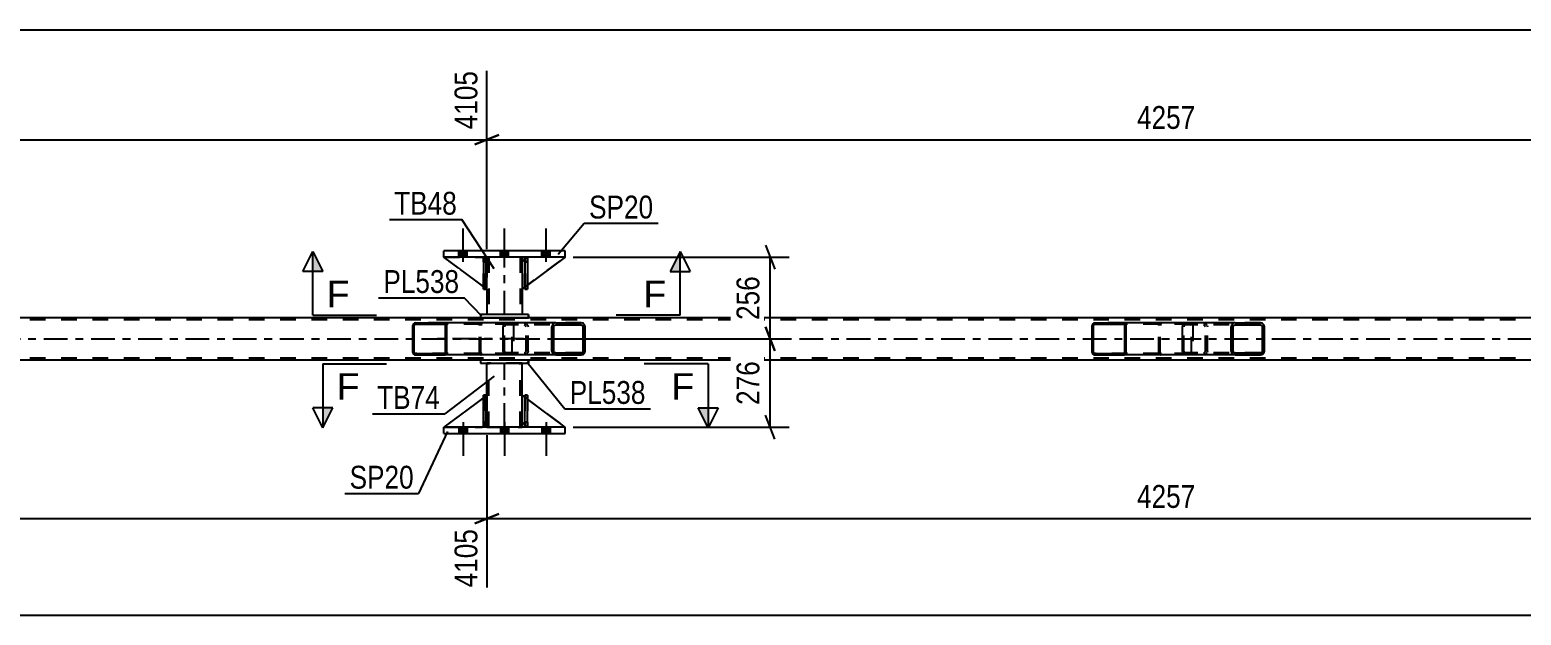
# Model space of a CAD drawing. Header units: millimetres. Extents: x -80 to 761, y -429 to 165.
# Drawn here: x 128 to 314.9, y -254.8 to -181.5 of the extents above; entities that cross this region are included whole.
import ezdxf

# ---------------------------------------------------------------- set-up
doc = ezdxf.new("R2010")
doc.units = ezdxf.units.MM
doc.linetypes.add('DXK_LINE_DOT2', pattern=[3.9198, 1.9599, -1.9599])
doc.linetypes.add('DXK_LINE_DOT3', pattern=[5.9187, 2.979, -0.9799, 0.9799, -0.9799])
doc.styles.add('Arial', font='ARIAL.TTF', dxfattribs={"height": 0.2})
doc.styles.add('Arial Narrow', font='ARIALN.TTF', dxfattribs={"height": 0.2})

# ---------------------------------------------------------------- blocks, each defined once
blk = doc.blocks.new('Part-814185468-5487 - 5375')
at = {"color": 7, "linetype": 'DXK_LINE_DOT2'}
for p, q in [((190, -210.55), (190, -209.95)), ((190, -209.95), (190, -209.95)), ((190, -209.95), (190, -213.95)), ((190.32, -209.95), (190, -209.95)), ((190, -213.95), (190, -210.55)), ((190, -210.55), (190.32, -210.55)), ((190.32, -210.55), (190.32, -209.95)), ((190.32, -213.95), (190.32, -209.95)), ((190.32, -210.55), (190.32, -213.95)), ((190, -213.95), (190.32, -213.95))]:
    blk.add_line(p, q, dxfattribs=at)
blk = doc.blocks.new('Part-814185468-5474 - 5375')
at = {"color": 7, "linetype": 'DXK_LINE_DOT2'}
for p, q in [((190.32, -227.24), (190, -227.24)), ((190, -230.64), (190, -227.24)), ((190, -231.24), (190, -227.24)), ((190.32, -227.24), (190.32, -230.64)), ((190.32, -231.24), (190.32, -227.24)), ((190.32, -230.64), (190, -230.64)), ((190, -231.24), (190, -230.64)), ((190.32, -231.24), (190, -231.24)), ((190.32, -230.64), (190.32, -231.24)), ((190.32, -231.24), (190.32, -231.24))]:
    blk.add_line(p, q, dxfattribs=at)
blk = doc.blocks.new('Part-814185468-5480 - 5375')
at = {"color": 7, "linetype": 'DXK_LINE_DOT2'}
for p, q in [((189.65, -230.64), (189.65, -227.24)), ((189.65, -227.24), (195.05, -231.24)), ((190.25, -231.24), (189.65, -230.64)), ((195.05, -231.24), (190.25, -231.24))]:
    blk.add_line(p, q, dxfattribs=at)
blk = doc.blocks.new('Part-814185468-5416 - 5375')
at = {"linetype": 'Continuous'}
h = blk.add_hatch(dxfattribs=at)
h.set_pattern_fill('', scale=0.7, style=0, pattern_type=0)
h.set_pattern_definition([(45, (265.3208, -218.402), (-1.57154, 1.57154), [])])
h.paths.add_polyline_path([(265.35, -218.52), (265.32, -218.4), (265.25, -218.3), (265.14, -218.23), (265.01, -218.2), (261.43, -218.2), (261.3, -218.23), (261.19, -218.3), (261.12, -218.4), (261.09, -218.52), (261.09, -221.88), (261.12, -222.01), (261.19, -222.11), (261.3, -222.18), (261.43, -222.2), (265.01, -222.2), (265.14, -222.18), (265.25, -222.11), (265.32, -222.01), (265.35, -221.88)])
h.paths.add_polyline_path([(265.16, -221.95), (265.13, -222), (265.07, -222.03), (265.01, -222.04), (261.43, -222.04), (261.37, -222.03), (261.31, -222), (261.27, -221.95), (261.26, -221.88), (261.26, -218.52), (261.27, -218.46), (261.31, -218.41), (261.37, -218.38), (261.43, -218.36), (265.01, -218.36), (265.07, -218.38), (265.13, -218.41), (265.16, -218.46), (265.18, -218.52), (265.18, -221.88)])
at = {"color": 2, "linetype": 'Continuous'}
for p, q in [((261.12, -218.4), (261.09, -218.52)), ((261.09, -221.88), (261.09, -218.52)), ((261.26, -218.52), (261.27, -218.46)), ((261.26, -221.88), (261.26, -218.52)), ((261.27, -218.46), (261.31, -218.41)), ((261.43, -218.2), (261.3, -218.23)), ((261.31, -218.41), (261.37, -218.38)), ((261.37, -218.38), (261.43, -218.36)), ((261.43, -218.2), (265.01, -218.2)), ((261.43, -218.36), (265.01, -218.36)), ((272.7, -218.2), (265.01, -218.2)), ((265.14, -218.23), (265.01, -218.2)), ((265.01, -218.36), (265.07, -218.38)), ((265.07, -218.38), (265.13, -218.41)), ((265.13, -218.41), (265.16, -218.46)), ((265.16, -218.46), (265.18, -218.52)), ((265.18, -221.88), (265.18, -218.52)), ((265.35, -218.52), (265.32, -218.4)), ((265.35, -221.88), (265.35, -218.52)), ((261.09, -221.88), (261.12, -222.01)), ((261.27, -221.95), (261.26, -221.88)), ((261.31, -222), (261.27, -221.95)), ((261.3, -222.18), (261.43, -222.2)), ((261.37, -222.03), (261.31, -222)), ((261.43, -222.04), (261.37, -222.03)), ((261.43, -222.04), (265.01, -222.04)), ((261.43, -222.2), (265.01, -222.2)), ((265.07, -222.03), (265.01, -222.04)), ((265.01, -222.2), (265.14, -222.18)), ((272.7, -222.2), (265.01, -222.2)), ((265.13, -222), (265.07, -222.03)), ((265.16, -221.95), (265.13, -222)), ((265.18, -221.88), (265.16, -221.95)), ((265.32, -222.01), (265.35, -221.88))]:
    blk.add_line(p, q, dxfattribs=at)
at = {"color": 7, "linetype": 'DXK_LINE_DOT2'}
for p, q in [((265.01, -218.2), (261.43, -218.2)), ((273.36, -218.36), (261.43, -218.36)), ((269.44, -218.52), (269.47, -218.4)), ((269.44, -221.88), (269.44, -218.52)), ((269.62, -218.46), (269.61, -218.52)), ((269.61, -221.88), (269.61, -218.52)), ((269.66, -218.41), (269.62, -218.46)), ((269.65, -218.23), (269.78, -218.2)), ((269.66, -218.41), (269.67, -218.4)), ((269.67, -218.4), (269.71, -218.38)), ((269.71, -218.38), (269.78, -218.36)), ((273.36, -218.2), (272.7, -218.2)), ((273.36, -218.2), (273.49, -218.23)), ((273.42, -218.38), (273.36, -218.36)), ((273.48, -218.41), (273.42, -218.38)), ((273.51, -218.46), (273.48, -218.41)), ((273.53, -218.52), (273.51, -218.46)), ((273.53, -221.88), (273.53, -218.52)), ((273.67, -218.4), (273.69, -218.5)), ((273.69, -218.5), (273.7, -218.52)), ((273.7, -218.52), (273.7, -221.88)), ((273.36, -222.04), (261.43, -222.04)), ((265.01, -222.2), (261.43, -222.2)), ((269.47, -222.01), (269.44, -221.88)), ((269.61, -221.88), (269.62, -221.95)), ((269.62, -221.95), (269.66, -222)), ((269.78, -222.2), (269.65, -222.18)), ((269.66, -222), (269.67, -222.01)), ((269.67, -222.01), (269.71, -222.03)), ((269.71, -222.03), (269.78, -222.04)), ((273.36, -222.2), (272.7, -222.2)), ((273.36, -222.04), (273.42, -222.03)), ((273.49, -222.18), (273.36, -222.2)), ((273.42, -222.03), (273.48, -222)), ((273.48, -222), (273.51, -221.95)), ((273.51, -221.95), (273.53, -221.88)), ((273.7, -221.88), (273.67, -222.01))]:
    blk.add_line(p, q, dxfattribs=at)
at = {"color": 2, "linetype": 'Continuous'}
for centre, start, end in [((261.42, -218.54), 110.7583, 155.68), ((265.02, -218.54), 24.32, 69.2417), ((261.42, -221.87), 204.32, 249.2417), ((265.02, -221.87), 290.7583, 335.68)]:
    blk.add_arc(centre, 0.331, start, end, dxfattribs=at)
at = {"color": 7, "linetype": 'DXK_LINE_DOT2'}
for centre, start, end in [((269.77, -218.54), 110.7583, 155.68), ((273.37, -218.54), 24.32, 69.2417), ((269.77, -221.87), 204.32, 249.2417), ((273.37, -221.87), 290.7583, 335.68)]:
    blk.add_arc(centre, 0.331, start, end, dxfattribs=at)
blk = doc.blocks.new('Part-814185468-5481 - 5375')
at = {"color": 7, "linetype": 'DXK_LINE_DOT2'}
for p, q in [((184.8, -210.55), (184.8, -209.95)), ((184.8, -209.95), (184.8, -209.95)), ((184.8, -209.95), (184.8, -213.95)), ((185.12, -209.95), (184.8, -209.95)), ((184.8, -213.95), (184.8, -210.55)), ((184.8, -210.55), (185.12, -210.55)), ((185.12, -210.55), (185.12, -209.95)), ((185.12, -213.95), (185.12, -209.95)), ((185.12, -210.55), (185.12, -213.95)), ((184.8, -213.95), (185.12, -213.95))]:
    blk.add_line(p, q, dxfattribs=at)
blk = doc.blocks.new('Part-814185468-5482 - 5375')
at = {"color": 2, "linetype": 'Continuous'}
for p, q in [((184.8, -227.58), (179.85, -231.24)), ((185.25, -227.24), (185.12, -227.34)), ((185.25, -230.64), (185.25, -227.24)), ((184.8, -231.09), (184.65, -231.24)), ((185.25, -230.64), (185.12, -230.77)), ((185.25, -230.64), (185.25, -230.64))]:
    blk.add_line(p, q, dxfattribs=at)
at = {"color": 7, "linetype": 'DXK_LINE_DOT2'}
for p, q in [((185.12, -227.34), (184.8, -227.58)), ((185.25, -230.64), (185.25, -227.24)), ((179.85, -231.24), (184.65, -231.24)), ((185.25, -230.64), (184.65, -231.24)), ((185.12, -230.77), (184.8, -231.09))]:
    blk.add_line(p, q, dxfattribs=at)
blk = doc.blocks.new('Part-814185468-5483 - 5375')
at = {"color": 7, "linetype": 'DXK_LINE_DOT2'}
for p, q in [((185.25, -227.24), (179.85, -231.24)), ((185.25, -230.64), (185.25, -227.24)), ((185.25, -227.24), (185.25, -230.64)), ((179.85, -231.24), (184.65, -231.24)), ((184.65, -231.24), (185.25, -230.64)), ((185.25, -230.64), (184.65, -231.24)), ((185.25, -230.64), (185.25, -230.64))]:
    blk.add_line(p, q, dxfattribs=at)
blk = doc.blocks.new('Part-814185468-5484 - 5375')
at = {"color": 2, "linetype": 'Continuous'}
for p, q in [((190, -231.24), (190, -227.24)), ((190, -227.24), (190.32, -227.24)), ((190.32, -231.24), (190.32, -227.24)), ((190, -231.24), (190, -231.24)), ((190.32, -231.24), (190, -231.24))]:
    blk.add_line(p, q, dxfattribs=at)
at = {"color": 7, "linetype": 'DXK_LINE_DOT2'}
for p, q in [((190, -227.24), (190, -230.64)), ((190.32, -230.64), (190.32, -227.24)), ((190, -230.64), (190, -231.24)), ((190, -230.64), (190.32, -230.64)), ((190.32, -231.24), (190.32, -230.64)), ((190.32, -231.24), (190.32, -231.24))]:
    blk.add_line(p, q, dxfattribs=at)
blk = doc.blocks.new('Part-814185468-5493 - 5375')
at = {"color": 2, "linetype": 'Continuous'}
for p, q in [((179.85, -232.04), (179.85, -231.24)), ((195.05, -231.24), (179.85, -231.24)), ((195.05, -232.04), (195.05, -231.24)), ((179.85, -232.04), (195.05, -232.04))]:
    blk.add_line(p, q, dxfattribs=at)
at = {"color": 7, "linetype": 'DXK_LINE_DOT2'}
for p, q in [((179.85, -232.04), (179.85, -231.24)), ((195.05, -232.04), (195.05, -231.24))]:
    blk.add_line(p, q, dxfattribs=at)
blk = doc.blocks.new('Part-814185468-5457 - 5375')
at = {"color": 2, "linetype": 'Continuous'}
for p, q in [((189.65, -230.64), (189.65, -227.24)), ((190, -227.51), (189.65, -227.24)), ((195.04, -231.24), (190.32, -227.74)), ((190, -231), (189.65, -230.64))]:
    blk.add_line(p, q, dxfattribs=at)
at = {"color": 7, "linetype": 'DXK_LINE_DOT2'}
for p, q in [((190.32, -227.74), (190, -227.51)), ((190.25, -231.24), (190, -231)), ((195.05, -231.24), (190.25, -231.24)), ((195.04, -231.24), (195.05, -231.24)), ((195.05, -231.24), (195.04, -231.24))]:
    blk.add_line(p, q, dxfattribs=at)
blk = doc.blocks.new('Part-814185468-5469 - 5375')
at = {"color": 2, "linetype": 'Continuous'}
for p, q in [((190, -210.2), (189.65, -210.55)), ((189.65, -210.55), (189.65, -213.95)), ((195.05, -209.95), (190.32, -213.46)), ((190, -213.69), (189.65, -213.95))]:
    blk.add_line(p, q, dxfattribs=at)
at = {"color": 7, "linetype": 'DXK_LINE_DOT2'}
for p, q in [((190.25, -209.95), (190, -210.2)), ((195.05, -209.95), (190.25, -209.95)), ((190.32, -213.46), (190, -213.69))]:
    blk.add_line(p, q, dxfattribs=at)
blk = doc.blocks.new('Part-814185468-5470 - 5375')
at = {"color": 7, "linetype": 'DXK_LINE_DOT2'}
for p, q in [((190.25, -209.95), (189.65, -210.55)), ((189.65, -213.95), (195.05, -209.95)), ((189.65, -210.55), (189.65, -213.95)), ((195.05, -209.95), (190.25, -209.95))]:
    blk.add_line(p, q, dxfattribs=at)
blk = doc.blocks.new('Part-814185468-5471 - 5375')
at = {"color": 2, "linetype": 'Continuous'}
for p, q in [((184.8, -213.62), (179.85, -209.95)), ((184.8, -210.11), (184.65, -209.95)), ((185.25, -210.55), (185.12, -210.43)), ((185.25, -210.55), (185.25, -210.55)), ((185.25, -213.95), (185.25, -210.55)), ((185.12, -213.86), (185.25, -213.95)), ((185.25, -213.95), (185.25, -213.95))]:
    blk.add_line(p, q, dxfattribs=at)
at = {"color": 7, "linetype": 'DXK_LINE_DOT2'}
for p, q in [((184.65, -209.95), (179.85, -209.95)), ((184.65, -209.95), (185.25, -210.55)), ((185.12, -210.43), (184.8, -210.11)), ((185.25, -210.55), (185.25, -213.95)), ((185.12, -213.86), (184.8, -213.62))]:
    blk.add_line(p, q, dxfattribs=at)
blk = doc.blocks.new('Part-814185468-5472 - 5375')
at = {"color": 7, "linetype": 'DXK_LINE_DOT2'}
for p, q in [((185.25, -213.95), (179.85, -209.95)), ((179.85, -209.95), (184.65, -209.95)), ((184.65, -209.95), (185.25, -210.55)), ((185.25, -210.55), (184.65, -209.95)), ((185.25, -210.55), (185.25, -213.95)), ((185.25, -210.55), (185.25, -210.55)), ((185.25, -210.55), (185.25, -213.95))]:
    blk.add_line(p, q, dxfattribs=at)
blk = doc.blocks.new('Part-814185468-5473 - 5375')
at = {"color": 2, "linetype": 'Continuous'}
for p, q in [((190.32, -209.95), (190, -209.95)), ((190, -209.95), (190, -213.95)), ((190.32, -209.95), (190.32, -209.95)), ((190.32, -209.95), (190.32, -213.95)), ((190.32, -213.95), (190, -213.95))]:
    blk.add_line(p, q, dxfattribs=at)
at = {"color": 7, "linetype": 'DXK_LINE_DOT2'}
for p, q in [((190, -210.55), (190, -209.95)), ((190.32, -210.55), (190, -210.55)), ((190, -210.55), (190, -213.95)), ((190.32, -210.55), (190.32, -209.95)), ((190.32, -209.95), (190.32, -209.95)), ((190.32, -213.95), (190.32, -210.55))]:
    blk.add_line(p, q, dxfattribs=at)
blk = doc.blocks.new('Part-814185468-5498 - 5375')
at = {"color": 2, "linetype": 'Continuous'}
for p, q in [((179.85, -209.95), (179.85, -209.15)), ((195.05, -209.15), (179.85, -209.15)), ((195.05, -209.95), (195.05, -209.15)), ((195.05, -209.95), (179.85, -209.95))]:
    blk.add_line(p, q, dxfattribs=at)
at = {"color": 7, "linetype": 'DXK_LINE_DOT2'}
for p, q in [((179.85, -209.95), (179.85, -209.15)), ((195.05, -209.95), (195.05, -209.15))]:
    blk.add_line(p, q, dxfattribs=at)
blk = doc.blocks.new('Part-814185468-5503 - 5375')
at = {"color": 2, "linetype": 'Continuous'}
for p, q in [((185.25, -227.24), (185.25, -223.24)), ((189.65, -227.24), (189.65, -223.24)), ((185.25, -231.24), (185.25, -230.64)), ((189.65, -231.24), (189.65, -230.64))]:
    blk.add_line(p, q, dxfattribs=at)
at = {"color": 7, "linetype": 'DXK_LINE_DOT2'}
for p, q in [((189.65, -223.24), (185.25, -223.24)), ((185.49, -231.24), (185.49, -223.24)), ((189.41, -231.24), (189.41, -223.24)), ((185.25, -230.64), (185.25, -227.24)), ((189.65, -230.64), (189.65, -227.24)), ((185.25, -231.24), (189.65, -231.24))]:
    blk.add_line(p, q, dxfattribs=at)
at = {"color": 7, "linetype": 'DXK_LINE_DOT3'}
blk.add_line((187.45, -231.24), (187.45, -223.24), dxfattribs=at)
blk = doc.blocks.new('Part-814185468-5517 - 5375')
at = {"color": 2, "linetype": 'Continuous'}
for p, q in [((185.25, -209.95), (185.25, -210.55)), ((189.65, -209.95), (189.65, -210.56)), ((185.25, -213.95), (185.25, -217.15)), ((189.65, -213.95), (189.65, -217.15))]:
    blk.add_line(p, q, dxfattribs=at)
at = {"color": 7, "linetype": 'DXK_LINE_DOT2'}
for p, q in [((189.65, -209.95), (185.25, -209.95)), ((185.25, -210.55), (185.25, -213.95)), ((185.49, -209.95), (185.49, -217.15)), ((189.41, -209.95), (189.41, -217.15)), ((189.65, -210.56), (189.65, -213.95)), ((189.65, -217.15), (185.25, -217.15))]:
    blk.add_line(p, q, dxfattribs=at)
at = {"color": 7, "linetype": 'DXK_LINE_DOT3'}
blk.add_line((187.45, -217.15), (187.45, -209.95), dxfattribs=at)
blk = doc.blocks.new('Part-814185468-5522 - 5375')
at = {"linetype": 'Continuous'}
h = blk.add_hatch(dxfattribs=at)
h.set_pattern_fill('', scale=0.7, style=0, pattern_type=0)
h.set_pattern_definition([(45, (197.5186, -218.5008), (-1.57154, 1.57154), [])])
h.paths.add_polyline_path([(197.56, -218.68), (197.52, -218.5), (197.41, -218.35), (197.25, -218.24), (197.05, -218.2), (193.87, -218.2), (193.68, -218.24), (193.51, -218.35), (193.41, -218.5), (193.37, -218.68), (193.37, -221.72), (193.41, -221.91), (193.51, -222.06), (193.68, -222.17), (193.87, -222.2), (197.05, -222.2), (197.25, -222.17), (197.41, -222.06), (197.52, -221.91), (197.56, -221.72)])
h.paths.add_polyline_path([(197.29, -221.82), (197.23, -221.89), (197.15, -221.95), (197.05, -221.96), (193.87, -221.96), (193.77, -221.95), (193.69, -221.89), (193.64, -221.82), (193.62, -221.72), (193.62, -218.68), (193.64, -218.59), (193.69, -218.51), (193.77, -218.46), (193.87, -218.44), (197.05, -218.44), (197.15, -218.46), (197.23, -218.51), (197.29, -218.59), (197.31, -218.68), (197.31, -221.72)])
at = {"color": 2, "linetype": 'Continuous'}
for p, q in [((187.3, -218.68), (187.32, -218.5)), ((187.32, -218.5), (187.38, -218.35)), ((187.38, -218.35), (187.47, -218.24)), ((187.47, -218.24), (187.57, -218.2)), ((193.87, -218.2), (187.57, -218.2)), ((193.41, -218.5), (193.37, -218.68)), ((193.62, -218.68), (193.64, -218.59)), ((193.64, -218.59), (193.69, -218.51)), ((193.87, -218.2), (193.68, -218.24)), ((193.69, -218.51), (193.77, -218.46)), ((193.77, -218.46), (193.87, -218.44)), ((193.87, -218.2), (197.05, -218.2)), ((193.87, -218.44), (197.05, -218.44)), ((197.25, -218.24), (197.05, -218.2)), ((197.05, -218.44), (197.15, -218.46)), ((197.15, -218.46), (197.23, -218.51)), ((197.23, -218.51), (197.29, -218.59)), ((197.29, -218.59), (197.31, -218.68)), ((197.56, -218.68), (197.52, -218.5)), ((187.3, -221.72), (187.3, -218.68)), ((193.37, -221.72), (193.37, -218.68)), ((193.62, -221.72), (193.62, -218.68)), ((197.31, -221.72), (197.31, -218.68)), ((197.56, -221.72), (197.56, -218.68)), ((187.32, -221.91), (187.3, -221.72)), ((187.38, -222.06), (187.32, -221.91)), ((187.47, -222.17), (187.38, -222.06)), ((187.57, -222.2), (187.47, -222.17)), ((193.87, -222.2), (187.57, -222.2)), ((193.37, -221.72), (193.41, -221.91)), ((193.64, -221.82), (193.62, -221.72)), ((193.69, -221.89), (193.64, -221.82)), ((193.68, -222.17), (193.87, -222.2)), ((193.77, -221.95), (193.69, -221.89)), ((193.87, -221.96), (193.77, -221.95)), ((193.87, -221.96), (197.05, -221.96)), ((193.87, -222.2), (197.05, -222.2)), ((197.15, -221.95), (197.05, -221.96)), ((197.05, -222.2), (197.25, -222.17)), ((197.23, -221.89), (197.15, -221.95)), ((197.29, -221.82), (197.23, -221.89)), ((197.31, -221.72), (197.29, -221.82)), ((197.52, -221.91), (197.56, -221.72))]:
    blk.add_line(p, q, dxfattribs=at)
at = {"color": 7, "linetype": 'DXK_LINE_DOT2'}
for p, q in [((187.44, -218.59), (187.43, -218.68)), ((187.47, -218.51), (187.44, -218.59)), ((187.52, -218.46), (187.47, -218.51)), ((187.57, -218.44), (187.52, -218.46)), ((197.05, -218.44), (187.57, -218.44)), ((188.56, -218.44), (188.56, -218.2)), ((189.9, -218.2), (190.1, -218.24)), ((190, -218.46), (189.9, -218.44)), ((190.08, -218.51), (190, -218.46)), ((190.14, -218.59), (190.08, -218.51)), ((190.16, -218.68), (190.14, -218.59)), ((190.37, -218.5), (190.41, -218.68)), ((197.05, -218.2), (193.87, -218.2)), ((187.43, -221.72), (187.43, -218.68)), ((190.16, -221.72), (190.16, -218.68)), ((190.41, -221.72), (190.41, -218.68)), ((187.43, -221.72), (187.44, -221.82)), ((187.44, -221.82), (187.47, -221.89)), ((187.47, -221.89), (187.52, -221.95)), ((187.52, -221.95), (187.57, -221.96)), ((197.05, -221.96), (187.57, -221.96)), ((188.56, -222.2), (188.56, -221.96)), ((189.9, -221.96), (190, -221.95)), ((190.1, -222.17), (189.9, -222.2)), ((190, -221.95), (190.08, -221.89)), ((190.08, -221.89), (190.14, -221.82)), ((190.14, -221.82), (190.16, -221.72)), ((190.41, -221.72), (190.37, -221.91)), ((197.05, -222.2), (193.87, -222.2))]:
    blk.add_line(p, q, dxfattribs=at)
for centre, start, end in [((189.92, -218.7), 23.8494, 68.8059), ((189.92, -221.71), 291.1941, 336.1506)]:
    blk.add_arc(centre, 0.492, start, end, dxfattribs=at)
at = {"color": 2, "linetype": 'Continuous'}
for centre, start, end in [((193.86, -218.7), 111.1941, 156.1506), ((197.07, -218.7), 23.8494, 68.8059), ((193.86, -221.71), 203.8494, 248.8059), ((197.07, -221.71), 291.1941, 336.1506)]:
    blk.add_arc(centre, 0.492, start, end, dxfattribs=at)
blk = doc.blocks.new('Part-814185468-5523 - 5375')
at = {"linetype": 'Continuous'}
h = blk.add_hatch(dxfattribs=at)
h.set_pattern_fill('', scale=0.7, style=0, pattern_type=0)
h.set_pattern_definition([(45, (180.1865, -218.402), (-1.57154, 1.57154), [])])
h.paths.add_polyline_path([(180.21, -218.52), (180.19, -218.4), (180.11, -218.3), (180, -218.23), (179.87, -218.2), (176.3, -218.2), (176.17, -218.23), (176.06, -218.3), (175.98, -218.4), (175.96, -218.52), (175.96, -221.88), (175.98, -222.01), (176.06, -222.11), (176.17, -222.18), (176.3, -222.2), (179.87, -222.2), (180, -222.18), (180.11, -222.11), (180.19, -222.01), (180.21, -221.88)])
h.paths.add_polyline_path([(180.03, -221.95), (179.99, -222), (179.94, -222.03), (179.87, -222.04), (176.3, -222.04), (176.23, -222.03), (176.18, -222), (176.14, -221.95), (176.13, -221.88), (176.13, -218.52), (176.14, -218.46), (176.18, -218.41), (176.23, -218.38), (176.3, -218.36), (179.87, -218.36), (179.94, -218.38), (179.99, -218.41), (180.03, -218.46), (180.04, -218.52), (180.04, -221.88)])
at = {"color": 2, "linetype": 'Continuous'}
for p, q in [((175.98, -218.4), (175.96, -218.52)), ((175.96, -221.88), (175.96, -218.52)), ((176.13, -218.52), (176.14, -218.46)), ((176.13, -221.88), (176.13, -218.52)), ((176.14, -218.46), (176.18, -218.41)), ((176.3, -218.2), (176.17, -218.23)), ((176.18, -218.41), (176.23, -218.38)), ((176.23, -218.38), (176.3, -218.36)), ((176.3, -218.2), (179.87, -218.2)), ((176.3, -218.36), (179.87, -218.36)), ((187.57, -218.2), (179.87, -218.2)), ((180, -218.23), (179.87, -218.2)), ((179.87, -218.36), (179.94, -218.38)), ((179.94, -218.38), (179.99, -218.41)), ((179.99, -218.41), (180.03, -218.46)), ((180.03, -218.46), (180.04, -218.52)), ((180.04, -221.88), (180.04, -218.52)), ((180.21, -218.52), (180.19, -218.4)), ((180.21, -221.88), (180.21, -218.52)), ((175.96, -221.88), (175.98, -222.01)), ((176.14, -221.95), (176.13, -221.88)), ((176.18, -222), (176.14, -221.95)), ((176.17, -222.18), (176.3, -222.2)), ((176.23, -222.03), (176.18, -222)), ((176.3, -222.04), (176.23, -222.03)), ((176.3, -222.04), (179.87, -222.04)), ((176.3, -222.2), (179.87, -222.2)), ((179.94, -222.03), (179.87, -222.04)), ((179.87, -222.2), (180, -222.18)), ((187.57, -222.2), (179.87, -222.2)), ((179.99, -222), (179.94, -222.03)), ((180.03, -221.95), (179.99, -222)), ((180.04, -221.88), (180.03, -221.95)), ((180.19, -222.01), (180.21, -221.88))]:
    blk.add_line(p, q, dxfattribs=at)
at = {"color": 7, "linetype": 'DXK_LINE_DOT2'}
for p, q in [((179.87, -218.2), (176.3, -218.2)), ((188.22, -218.36), (176.3, -218.36)), ((184.31, -218.52), (184.33, -218.4)), ((184.31, -221.88), (184.31, -218.52)), ((184.49, -218.46), (184.48, -218.52)), ((184.48, -221.88), (184.48, -218.52)), ((184.53, -218.41), (184.49, -218.46)), ((184.52, -218.23), (184.65, -218.2)), ((184.53, -218.41), (184.54, -218.4)), ((184.54, -218.4), (184.58, -218.38)), ((184.58, -218.38), (184.65, -218.36)), ((188.22, -218.2), (187.57, -218.2)), ((188.22, -218.2), (188.35, -218.23)), ((188.29, -218.38), (188.22, -218.36)), ((188.34, -218.41), (188.29, -218.38)), ((188.38, -218.46), (188.34, -218.41)), ((188.39, -218.52), (188.38, -218.46)), ((188.39, -221.88), (188.39, -218.52)), ((188.54, -218.4), (188.56, -218.5)), ((188.56, -218.5), (188.56, -218.52)), ((188.56, -218.52), (188.56, -221.88)), ((188.22, -222.04), (176.3, -222.04)), ((179.87, -222.2), (176.3, -222.2)), ((184.33, -222.01), (184.31, -221.88)), ((184.48, -221.88), (184.49, -221.95)), ((184.49, -221.95), (184.53, -222)), ((184.65, -222.2), (184.52, -222.18)), ((184.53, -222), (184.54, -222.01)), ((184.54, -222.01), (184.58, -222.03)), ((184.58, -222.03), (184.65, -222.04)), ((188.22, -222.2), (187.57, -222.2)), ((188.22, -222.04), (188.29, -222.03)), ((188.35, -222.18), (188.22, -222.2)), ((188.29, -222.03), (188.34, -222)), ((188.34, -222), (188.38, -221.95)), ((188.38, -221.95), (188.39, -221.88)), ((188.56, -221.88), (188.54, -222.01))]:
    blk.add_line(p, q, dxfattribs=at)
at = {"color": 7, "linetype": 'DXK_LINE_DOT3'}
blk.add_line((189.85, -220.2), (178.08, -220.2), dxfattribs=at)
at = {"color": 2, "linetype": 'Continuous'}
for centre, start, end in [((176.28, -218.54), 110.7583, 155.68), ((179.88, -218.54), 24.32, 69.2417), ((176.28, -221.87), 204.32, 249.2417), ((179.88, -221.87), 290.7583, 335.68)]:
    blk.add_arc(centre, 0.331, start, end, dxfattribs=at)
at = {"color": 7, "linetype": 'DXK_LINE_DOT2'}
for centre, start, end in [((184.63, -218.54), 110.7583, 155.68), ((188.23, -218.54), 24.32, 69.2417), ((184.63, -221.87), 204.32, 249.2417), ((188.23, -221.87), 290.7583, 335.68)]:
    blk.add_arc(centre, 0.331, start, end, dxfattribs=at)
blk = doc.blocks.new('Part-814185468-5546 - 5375')
at = {"linetype": 'Continuous'}
h = blk.add_hatch(dxfattribs=at)
h.set_pattern_fill('', scale=0.7, style=0, pattern_type=0)
h.set_pattern_definition([(45, (282.6528, -218.5008), (-1.57154, 1.57154), [])])
h.paths.add_polyline_path([(282.69, -218.68), (282.65, -218.5), (282.54, -218.35), (282.38, -218.24), (282.19, -218.2), (279, -218.2), (278.81, -218.24), (278.65, -218.35), (278.54, -218.5), (278.5, -218.68), (278.5, -221.72), (278.54, -221.91), (278.65, -222.06), (278.81, -222.17), (279, -222.2), (282.19, -222.2), (282.38, -222.17), (282.54, -222.06), (282.65, -221.91), (282.69, -221.72)])
h.paths.add_polyline_path([(282.42, -221.82), (282.37, -221.89), (282.28, -221.95), (282.19, -221.96), (279, -221.96), (278.91, -221.95), (278.83, -221.89), (278.77, -221.82), (278.75, -221.72), (278.75, -218.68), (278.77, -218.59), (278.83, -218.51), (278.91, -218.46), (279, -218.44), (282.19, -218.44), (282.28, -218.46), (282.37, -218.51), (282.42, -218.59), (282.44, -218.68), (282.44, -221.72)])
at = {"color": 2, "linetype": 'Continuous'}
for p, q in [((272.43, -218.68), (272.45, -218.5)), ((272.45, -218.5), (272.51, -218.35)), ((272.51, -218.35), (272.6, -218.24)), ((272.6, -218.24), (272.7, -218.2)), ((279, -218.2), (272.7, -218.2)), ((278.54, -218.5), (278.5, -218.68)), ((278.75, -218.68), (278.77, -218.59)), ((278.77, -218.59), (278.83, -218.51)), ((279, -218.2), (278.81, -218.24)), ((278.83, -218.51), (278.91, -218.46)), ((278.91, -218.46), (279, -218.44)), ((279, -218.2), (282.19, -218.2)), ((279, -218.44), (282.19, -218.44)), ((282.38, -218.24), (282.19, -218.2)), ((282.19, -218.44), (282.28, -218.46)), ((282.28, -218.46), (282.37, -218.51)), ((282.37, -218.51), (282.42, -218.59)), ((282.42, -218.59), (282.44, -218.68)), ((282.69, -218.68), (282.65, -218.5)), ((272.43, -221.72), (272.43, -218.68)), ((278.5, -221.72), (278.5, -218.68)), ((278.75, -221.72), (278.75, -218.68)), ((282.44, -221.72), (282.44, -218.68)), ((282.69, -221.72), (282.69, -218.68)), ((272.45, -221.91), (272.43, -221.72)), ((272.51, -222.06), (272.45, -221.91)), ((272.6, -222.17), (272.51, -222.06)), ((272.7, -222.2), (272.6, -222.17)), ((279, -222.2), (272.7, -222.2)), ((278.5, -221.72), (278.54, -221.91)), ((278.77, -221.82), (278.75, -221.72)), ((278.83, -221.89), (278.77, -221.82)), ((278.81, -222.17), (279, -222.2)), ((278.91, -221.95), (278.83, -221.89)), ((279, -221.96), (278.91, -221.95)), ((279, -221.96), (282.19, -221.96)), ((279, -222.2), (282.19, -222.2)), ((282.28, -221.95), (282.19, -221.96)), ((282.19, -222.2), (282.38, -222.17)), ((282.37, -221.89), (282.28, -221.95)), ((282.42, -221.82), (282.37, -221.89)), ((282.44, -221.72), (282.42, -221.82)), ((282.65, -221.91), (282.69, -221.72))]:
    blk.add_line(p, q, dxfattribs=at)
at = {"color": 7, "linetype": 'DXK_LINE_DOT2'}
for p, q in [((272.58, -218.59), (272.57, -218.68)), ((272.61, -218.51), (272.58, -218.59)), ((272.65, -218.46), (272.61, -218.51)), ((272.7, -218.44), (272.65, -218.46)), ((282.19, -218.44), (272.7, -218.44)), ((273.7, -218.44), (273.7, -218.2)), ((275.04, -218.2), (275.23, -218.24)), ((275.13, -218.46), (275.04, -218.44)), ((275.22, -218.51), (275.13, -218.46)), ((275.27, -218.59), (275.22, -218.51)), ((275.29, -218.68), (275.27, -218.59)), ((275.5, -218.5), (275.54, -218.68)), ((282.19, -218.2), (279, -218.2)), ((272.57, -221.72), (272.57, -218.68)), ((275.29, -221.72), (275.29, -218.68)), ((275.54, -221.72), (275.54, -218.68)), ((272.57, -221.72), (272.58, -221.82)), ((272.58, -221.82), (272.61, -221.89)), ((272.61, -221.89), (272.65, -221.95)), ((272.65, -221.95), (272.7, -221.96)), ((282.19, -221.96), (272.7, -221.96)), ((273.7, -222.2), (273.7, -221.96)), ((275.04, -221.96), (275.13, -221.95)), ((275.23, -222.17), (275.04, -222.2)), ((275.13, -221.95), (275.22, -221.89)), ((275.22, -221.89), (275.27, -221.82)), ((275.27, -221.82), (275.29, -221.72)), ((275.54, -221.72), (275.5, -221.91)), ((282.19, -222.2), (279, -222.2))]:
    blk.add_line(p, q, dxfattribs=at)
for centre, start, end in [((275.05, -218.7), 23.8494, 68.8059), ((275.05, -221.71), 291.1941, 336.1506)]:
    blk.add_arc(centre, 0.492, start, end, dxfattribs=at)
at = {"color": 2, "linetype": 'Continuous'}
for centre, start, end in [((278.99, -218.7), 111.1941, 156.1506), ((282.2, -218.7), 23.8494, 68.8059), ((278.99, -221.71), 203.8494, 248.8059), ((282.2, -221.71), 291.1941, 336.1506)]:
    blk.add_arc(centre, 0.492, start, end, dxfattribs=at)
blk = doc.blocks.new('Part-814185468-5551 - 5375')
at = {"color": 2, "linetype": 'Continuous'}
for p, q in [((623.83, -217.56), (46.85, -217.56)), ((184.45, -222.84), (46.85, -222.84)), ((354.71, -222.84), (190.45, -222.84))]:
    blk.add_line(p, q, dxfattribs=at)
at = {"color": 7, "linetype": 'DXK_LINE_DOT2'}
for p, q in [((623.83, -217.8), (46.85, -217.8)), ((623.83, -222.6), (46.85, -222.6)), ((190.45, -222.84), (184.45, -222.84))]:
    blk.add_line(p, q, dxfattribs=at)
at = {"color": 7, "linetype": 'DXK_LINE_DOT3'}
blk.add_line((46.85, -220.2), (623.83, -220.2), dxfattribs=at)
blk = doc.blocks.new('Bolt-814185468-5558 - 5375')
at = {"linetype": 'Continuous'}
for points in [[(181.73, -209.95), (182.77, -209.95), (182.77, -209.15), (181.73, -209.15)], [(181.73, -209.95), (182.77, -209.95), (182.77, -209.15), (181.73, -209.15)], [(181.73, -209.95), (182.77, -209.95), (182.77, -209.15), (181.73, -209.15)], [(186.93, -209.95), (187.97, -209.95), (187.97, -209.15), (186.93, -209.15)], [(186.93, -209.95), (187.97, -209.95), (187.97, -209.15), (186.93, -209.15)], [(192.13, -209.95), (193.17, -209.95), (193.17, -209.15), (192.13, -209.15)], [(192.13, -209.95), (193.17, -209.95), (193.17, -209.15), (192.13, -209.15)], [(192.13, -209.95), (193.17, -209.95), (193.17, -209.15), (192.13, -209.15)]]:
    blk.add_hatch(color=1, dxfattribs=at).paths.add_polyline_path(points)
at = {"color": 1, "linetype": 'Continuous'}
for p, q in [((182.25, -210.55), (182.25, -206.35)), ((182.25, -210.55), (182.25, -206.35)), ((182.25, -210.55), (182.25, -206.35)), ((187.45, -210.55), (187.45, -206.35)), ((187.45, -210.55), (187.45, -206.35)), ((192.65, -210.55), (192.65, -206.35)), ((192.65, -210.55), (192.65, -206.35)), ((192.65, -210.55), (192.65, -206.35)), ((181.73, -209.95), (181.73, -209.15)), ((181.73, -209.95), (181.73, -209.15)), ((181.73, -209.95), (181.73, -209.15)), ((182.77, -209.95), (182.77, -209.15)), ((182.77, -209.95), (182.77, -209.15)), ((182.77, -209.95), (182.77, -209.15)), ((186.93, -209.95), (186.93, -209.15)), ((186.93, -209.95), (186.93, -209.15)), ((187.97, -209.95), (187.97, -209.15)), ((187.97, -209.95), (187.97, -209.15)), ((192.13, -209.95), (192.13, -209.15)), ((192.13, -209.95), (192.13, -209.15)), ((192.13, -209.95), (192.13, -209.15)), ((193.17, -209.95), (193.17, -209.15)), ((193.17, -209.95), (193.17, -209.15)), ((193.17, -209.95), (193.17, -209.15))]:
    blk.add_line(p, q, dxfattribs=at)
blk = doc.blocks.new('Bolt-814185468-5559 - 5375')
at = {"linetype": 'Continuous'}
for points in [[(182.77, -231.24), (181.73, -231.24), (181.73, -232.04), (182.77, -232.04)], [(182.77, -231.24), (181.73, -231.24), (181.73, -232.04), (182.77, -232.04)], [(182.77, -231.24), (181.73, -231.24), (181.73, -232.04), (182.77, -232.04)], [(187.97, -231.24), (186.93, -231.24), (186.93, -232.04), (187.97, -232.04)], [(187.97, -231.24), (186.93, -231.24), (186.93, -232.04), (187.97, -232.04)], [(193.17, -231.24), (192.13, -231.24), (192.13, -232.04), (193.17, -232.04)], [(193.17, -231.24), (192.13, -231.24), (192.13, -232.04), (193.17, -232.04)], [(193.17, -231.24), (192.13, -231.24), (192.13, -232.04), (193.17, -232.04)]]:
    blk.add_hatch(color=1, dxfattribs=at).paths.add_polyline_path(points)
at = {"color": 1, "linetype": 'Continuous'}
for p, q in [((181.73, -231.24), (181.73, -232.04)), ((181.73, -231.24), (181.73, -232.04)), ((181.73, -231.24), (181.73, -232.04)), ((182.25, -230.64), (182.25, -234.84)), ((182.25, -230.64), (182.25, -234.84)), ((182.25, -230.64), (182.25, -234.84)), ((182.77, -231.24), (182.77, -232.04)), ((182.77, -231.24), (182.77, -232.04)), ((182.77, -231.24), (182.77, -232.04)), ((186.93, -231.24), (186.93, -232.04)), ((186.93, -231.24), (186.93, -232.04)), ((187.45, -230.64), (187.45, -234.84)), ((187.45, -230.64), (187.45, -234.84)), ((187.97, -231.24), (187.97, -232.04)), ((187.97, -231.24), (187.97, -232.04)), ((192.13, -231.24), (192.13, -232.04)), ((192.13, -231.24), (192.13, -232.04)), ((192.13, -231.24), (192.13, -232.04)), ((192.65, -230.64), (192.65, -234.84)), ((192.65, -230.64), (192.65, -234.84)), ((192.65, -230.64), (192.65, -234.84)), ((193.17, -231.24), (193.17, -232.04)), ((193.17, -231.24), (193.17, -232.04)), ((193.17, -231.24), (193.17, -232.04))]:
    blk.add_line(p, q, dxfattribs=at)
blk = doc.blocks.new('Part-814185468-5596 - 5375')
at = {"color": 2, "linetype": 'Continuous'}
for p, q in [((184.45, -222.84), (184.45, -223.24)), ((190.45, -222.84), (184.45, -222.84)), ((184.45, -223.24), (190.45, -223.24)), ((190.45, -222.84), (190.45, -223.24)), ((190.45, -222.84), (190.45, -222.84)), ((190.45, -223.24), (190.45, -223.24))]:
    blk.add_line(p, q, dxfattribs=at)
at = {"color": 7, "linetype": 'DXK_LINE_DOT2'}
for p, q in [((184.45, -222.84), (184.45, -223.24)), ((190.45, -223.24), (190.45, -222.84)), ((190.45, -222.84), (190.45, -222.84)), ((190.45, -223.24), (190.45, -223.24))]:
    blk.add_line(p, q, dxfattribs=at)
blk = doc.blocks.new('Part-814185468-5598 - 5375')
at = {"color": 7, "linetype": 'DXK_LINE_DOT2'}
for p, q in [((185.12, -227.24), (184.8, -227.24)), ((184.8, -230.64), (184.8, -227.24)), ((184.8, -231.24), (184.8, -227.24)), ((185.12, -227.24), (185.12, -230.64)), ((185.12, -231.24), (185.12, -227.24)), ((185.12, -230.64), (184.8, -230.64)), ((184.8, -231.24), (184.8, -230.64)), ((185.12, -231.24), (184.8, -231.24)), ((185.12, -230.64), (185.12, -231.24)), ((185.12, -231.24), (185.12, -231.24))]:
    blk.add_line(p, q, dxfattribs=at)
blk = doc.blocks.new('Part-814185468-5600 - 5375')
at = {"color": 2, "linetype": 'Continuous'}
for p, q in [((184.8, -231.24), (184.8, -227.24)), ((184.8, -227.24), (185.12, -227.24)), ((185.12, -231.24), (185.12, -227.24)), ((184.8, -231.24), (184.8, -231.24)), ((185.12, -231.24), (184.8, -231.24))]:
    blk.add_line(p, q, dxfattribs=at)
at = {"color": 7, "linetype": 'DXK_LINE_DOT2'}
for p, q in [((184.8, -227.24), (184.8, -230.64)), ((185.12, -230.64), (185.12, -227.24)), ((184.8, -230.64), (184.8, -231.24)), ((184.8, -230.64), (185.12, -230.64)), ((185.12, -231.24), (185.12, -230.64)), ((185.12, -231.24), (185.12, -231.24))]:
    blk.add_line(p, q, dxfattribs=at)
blk = doc.blocks.new('Part-814185468-5610 - 5375')
at = {"color": 2, "linetype": 'Continuous'}
for p, q in [((184.45, -217.15), (184.45, -217.55)), ((190.45, -217.15), (184.45, -217.15)), ((184.45, -217.55), (190.45, -217.55)), ((190.45, -217.15), (190.45, -217.55)), ((190.45, -217.15), (190.45, -217.15)), ((190.45, -217.55), (190.45, -217.55))]:
    blk.add_line(p, q, dxfattribs=at)
at = {"color": 7, "linetype": 'DXK_LINE_DOT2'}
for p, q in [((184.45, -217.15), (184.45, -217.55)), ((190.45, -217.55), (190.45, -217.15)), ((190.45, -217.15), (190.45, -217.15)), ((190.45, -217.55), (190.45, -217.55))]:
    blk.add_line(p, q, dxfattribs=at)
blk = doc.blocks.new('Part-814185468-5617 - 5375')
at = {"color": 2, "linetype": 'Continuous'}
for p, q in [((185.12, -209.95), (184.8, -209.95)), ((184.8, -209.95), (184.8, -213.95)), ((185.12, -209.95), (185.12, -209.95)), ((185.12, -209.95), (185.12, -213.95)), ((185.12, -213.95), (184.8, -213.95))]:
    blk.add_line(p, q, dxfattribs=at)
at = {"color": 7, "linetype": 'DXK_LINE_DOT2'}
for p, q in [((184.8, -210.55), (184.8, -209.95)), ((185.12, -210.55), (184.8, -210.55)), ((184.8, -210.55), (184.8, -213.95)), ((185.12, -210.55), (185.12, -209.95)), ((185.12, -209.95), (185.12, -209.95)), ((185.12, -213.95), (185.12, -210.55))]:
    blk.add_line(p, q, dxfattribs=at)
blk = doc.blocks.new('StraightDimension-814185468-5697 - 5375')
at = {"color": 7, "linetype": 'Continuous'}
for p, q in [((185.25, -208.95), (185.25, -186.62)), ((355.51, -208.95), (355.51, -186.62)), ((186.75, -194.63), (183.75, -195.83)), ((185.25, -195.23), (355.51, -195.23)), ((354.01, -195.83), (357.01, -194.63))]:
    blk.add_line(p, q, dxfattribs=at)
at = {"color": 0, "linetype": 'Continuous'}
blk.add_wipeout([(354.91, -186.02), (350.71, -186.02), (350.71, -194.53), (354.91, -194.53)], dxfattribs=at)
at = {"color": 0}
blk.add_wipeout([(274.64, -194.48), (274.64, -190.28), (266.12, -190.28), (266.12, -194.48)], dxfattribs=at)
at = {"color": 3, "linetype": 'Continuous', "style": 'Arial Narrow'}
blk.add_text('8362', height=2.863, rotation=90.0002, dxfattribs=at).set_placement((354.31, -193.93))
at = {"color": 3, "style": 'Arial Narrow'}
blk.add_text('4257', height=2.863, dxfattribs=at).set_placement((266.72, -193.88))
blk = doc.blocks.new('StraightDimension-814185468-9405 - 5375')
at = {"color": 7, "linetype": 'Continuous'}
blk.add_line((36.63, -181.47), (634.05, -181.47), dxfattribs=at)
blk = doc.blocks.new('StraightDimension-814185468-5705 - 5375')
at = {"color": 7, "linetype": 'Continuous'}
for p, q in [((185.25, -208.95), (185.25, -186.62)), ((36.63, -216.56), (36.63, -192.1)), ((38.13, -194.63), (35.13, -195.83)), ((36.63, -195.23), (185.25, -195.23)), ((183.75, -195.83), (186.75, -194.63))]:
    blk.add_line(p, q, dxfattribs=at)
at = {"color": 0, "linetype": 'Continuous'}
for points in [[(184.65, -186.02), (180.45, -186.02), (180.45, -194.53), (184.65, -194.53)], [(36.03, -191.5), (31.83, -191.5), (31.83, -194.53), (36.03, -194.53)]]:
    blk.add_wipeout(points, dxfattribs=at)
at = {"color": 0}
blk.add_wipeout([(115.19, -194.48), (115.19, -190.28), (106.68, -190.28), (106.68, -194.48)], dxfattribs=at)
at = {"color": 3, "linetype": 'Continuous', "style": 'Arial Narrow'}
for s, height, p in [('4105', 2.863, (184.05, -193.93)), ('0', 2.86, (35.43, -193.93))]:
    blk.add_text(s, height=height, rotation=90.0002, dxfattribs=at).set_placement(p)
at = {"color": 3, "style": 'Arial Narrow'}
blk.add_text('4105', height=2.863, dxfattribs=at).set_placement((107.28, -193.88))
blk = doc.blocks.new('StraightDimension-814185468-5769 - 5375')
at = {"color": 7, "linetype": 'Continuous'}
blk.add_line((35.99, -254.82), (634.69, -254.82), dxfattribs=at)
blk = doc.blocks.new('StraightDimension-814185468-10335 - 5375')
at = {"color": 7, "linetype": 'Continuous'}
for p, q in [((185.25, -232.24), (185.25, -251.33)), ((355.51, -232.24), (355.51, -251.33)), ((186.75, -242.12), (183.75, -243.32)), ((185.25, -242.72), (355.51, -242.72)), ((354.01, -243.32), (357.01, -242.12))]:
    blk.add_line(p, q, dxfattribs=at)
at = {"color": 0}
blk.add_wipeout([(274.64, -241.97), (274.64, -237.77), (266.12, -237.77), (266.12, -241.97)], dxfattribs=at)
at = {"color": 0, "linetype": 'Continuous'}
blk.add_wipeout([(354.91, -243.42), (350.71, -243.42), (350.71, -251.93), (354.91, -251.93)], dxfattribs=at)
at = {"color": 3, "style": 'Arial Narrow'}
blk.add_text('4257', height=2.863, dxfattribs=at).set_placement((266.72, -241.37))
at = {"color": 3, "linetype": 'Continuous', "style": 'Arial Narrow'}
blk.add_text('8362', height=2.863, rotation=90.0002, dxfattribs=at).set_placement((354.31, -251.33))
blk = doc.blocks.new('StraightDimension-814185468-10336 - 5375')
at = {"color": 7, "linetype": 'Continuous'}
for p, q in [((36.63, -223.84), (36.63, -245.84)), ((185.25, -232.24), (185.25, -251.33)), ((38.13, -242.12), (35.13, -243.32)), ((36.63, -242.72), (185.25, -242.72)), ((183.75, -243.32), (186.75, -242.12))]:
    blk.add_line(p, q, dxfattribs=at)
at = {"color": 0}
blk.add_wipeout([(115.19, -241.97), (115.19, -237.77), (106.68, -237.77), (106.68, -241.97)], dxfattribs=at)
at = {"color": 0, "linetype": 'Continuous'}
for points in [[(36.03, -243.42), (31.83, -243.42), (31.83, -246.44), (36.03, -246.44)], [(184.65, -243.42), (180.45, -243.42), (180.45, -251.93), (184.65, -251.93)]]:
    blk.add_wipeout(points, dxfattribs=at)
at = {"color": 3, "style": 'Arial Narrow'}
blk.add_text('4105', height=2.863, dxfattribs=at).set_placement((107.28, -241.37))
at = {"color": 3, "linetype": 'Continuous', "style": 'Arial Narrow'}
for s, height, p in [('0', 2.86, (35.43, -245.84)), ('4105', 2.863, (184.05, -251.33))]:
    blk.add_text(s, height=height, rotation=90.0002, dxfattribs=at).set_placement(p)
blk = doc.blocks.new('StraightDimension-814185468-10485 - 5375')
at = {"color": 7, "linetype": 'Continuous'}
for p, q in [((220.14, -208.45), (221.34, -211.45)), ((196.05, -209.95), (223.14, -209.95)), ((220.74, -220.2), (220.74, -209.95)), ((192.95, -220.2), (223.14, -220.2)), ((221.34, -221.7), (220.14, -218.7))]:
    blk.add_line(p, q, dxfattribs=at)
at = {"color": 0}
blk.add_wipeout([(219.99, -211.74), (215.79, -211.74), (215.79, -218.42), (219.99, -218.42)], dxfattribs=at)
at = {"color": 3, "style": 'Arial Narrow'}
blk.add_text('256', height=2.863, rotation=90.0002, dxfattribs=at).set_placement((219.39, -217.82))
blk = doc.blocks.new('StraightDimension-814185468-10486 - 5375')
at = {"color": 7, "linetype": 'Continuous'}
for p, q in [((192.95, -220.2), (223.14, -220.2)), ((220.14, -218.7), (221.34, -221.7)), ((220.74, -231.24), (220.74, -220.2)), ((221.34, -232.74), (220.14, -229.74)), ((196.05, -231.24), (223.14, -231.24))]:
    blk.add_line(p, q, dxfattribs=at)
at = {"color": 0}
blk.add_wipeout([(219.99, -222.38), (215.79, -222.38), (215.79, -229.07), (219.99, -229.07)], dxfattribs=at)
at = {"color": 3, "style": 'Arial Narrow'}
blk.add_text('276', height=2.863, rotation=90.0002, dxfattribs=at).set_placement((219.39, -228.47))
blk = doc.blocks.new('Mark-814185468-5489 - 5375')
at = {"color": 0}
blk.add_wipeout([(176.08, -238.96), (176.08, -235.96), (168.04, -235.96), (168.04, -238.96)], dxfattribs=at)
blk.add_wipeout([(176.08, -238.96), (176.08, -235.96), (168.04, -235.96), (168.04, -238.96)], dxfattribs=at)
at = {"color": 30, "linetype": 'Continuous'}
for p in [(180.31, -231.8), (167.44, -239.56)]:
    blk.add_line(p, (176.68, -239.56), dxfattribs=at)
at = {"color": 3, "style": 'Arial Narrow'}
blk.add_text('SP20', height=2.863, dxfattribs=at).set_placement((168.04, -238.96))
blk = doc.blocks.new('Mark-814185468-5494 - 5375')
at = {"color": 0}
blk.add_wipeout([(206.09, -205.11), (206.09, -202.11), (198.05, -202.11), (198.05, -205.11)], dxfattribs=at)
blk.add_wipeout([(206.09, -205.11), (206.09, -202.11), (198.05, -202.11), (198.05, -205.11)], dxfattribs=at)
at = {"color": 30, "linetype": 'Continuous'}
for p, q in [((194.19, -209.56), (197.45, -205.71)), ((197.45, -205.71), (206.69, -205.71))]:
    blk.add_line(p, q, dxfattribs=at)
at = {"color": 3, "style": 'Arial Narrow'}
blk.add_text('SP20', height=2.863, dxfattribs=at).set_placement((198.05, -205.11))
blk = doc.blocks.new('Mark-814185468-5499 - 5375')
at = {"color": 0}
blk.add_wipeout([(179.35, -228.97), (179.35, -225.97), (171.49, -225.97), (171.49, -228.97)], dxfattribs=at)
blk.add_wipeout([(179.35, -228.97), (179.35, -225.97), (171.49, -225.97), (171.49, -228.97)], dxfattribs=at)
at = {"color": 30, "linetype": 'Continuous'}
for p in [(186.14, -224.86), (170.89, -229.57)]:
    blk.add_line(p, (179.95, -229.57), dxfattribs=at)
at = {"color": 3, "style": 'Arial Narrow'}
blk.add_text('TB74', height=2.863, dxfattribs=at).set_placement((171.49, -228.97))
blk = doc.blocks.new('Mark-814185468-5513 - 5375')
at = {"color": 0}
blk.add_wipeout([(181.49, -204.63), (181.49, -201.63), (173.63, -201.63), (173.63, -204.63)], dxfattribs=at)
blk.add_wipeout([(181.49, -204.63), (181.49, -201.63), (173.63, -201.63), (173.63, -204.63)], dxfattribs=at)
at = {"color": 30, "linetype": 'Continuous'}
for p in [(173.03, -205.23), (186.14, -211.41)]:
    blk.add_line(p, (182.09, -205.23), dxfattribs=at)
at = {"color": 3, "style": 'Arial Narrow'}
blk.add_text('TB48', height=2.863, dxfattribs=at).set_placement((173.63, -204.63))
blk = doc.blocks.new('Mark-814185468-5592 - 5375')
at = {"color": 0}
blk.add_wipeout([(205.14, -228.34), (205.14, -225.34), (195.63, -225.34), (195.63, -228.34)], dxfattribs=at)
blk.add_wipeout([(205.14, -228.34), (205.14, -225.34), (195.63, -225.34), (195.63, -228.34)], dxfattribs=at)
at = {"color": 30, "linetype": 'Continuous'}
for p, q in [((190.25, -223.05), (195.03, -228.94)), ((195.03, -228.94), (205.74, -228.94))]:
    blk.add_line(p, q, dxfattribs=at)
at = {"color": 3, "style": 'Arial Narrow'}
blk.add_text('PL538', height=2.863, dxfattribs=at).set_placement((195.63, -228.34))
blk = doc.blocks.new('Mark-814185468-5606 - 5375')
at = {"color": 0}
blk.add_wipeout([(181.78, -214.44), (181.78, -211.44), (172.27, -211.44), (172.27, -214.44)], dxfattribs=at)
blk.add_wipeout([(181.78, -214.44), (181.78, -211.44), (172.27, -211.44), (172.27, -214.44)], dxfattribs=at)
at = {"color": 30, "linetype": 'Continuous'}
for p in [(171.67, -215.04), (184.61, -217.35)]:
    blk.add_line(p, (182.38, -215.04), dxfattribs=at)
at = {"color": 3, "style": 'Arial Narrow'}
blk.add_text('PL538', height=2.863, dxfattribs=at).set_placement((172.27, -214.44))
blk = doc.blocks.new('SectionMark-814185468-5817 - 5375')
at = {"linetype": 'Continuous'}
for points in [[(164.67, -228.83), (165.92, -228.83), (164.67, -231.33)], [(211.72, -228.83), (212.97, -228.83), (212.97, -231.33)]]:
    blk.add_hatch(color=6, dxfattribs=at).paths.add_polyline_path(points)
at = {"color": 6, "linetype": 'Continuous'}
for p, q in [((164.67, -223.33), (172.67, -223.33)), ((164.67, -223.33), (164.67, -231.33)), ((212.97, -223.33), (204.97, -223.33)), ((212.97, -223.33), (212.97, -231.33)), ((164.67, -231.33), (163.42, -228.83)), ((165.92, -228.83), (163.42, -228.83)), ((164.67, -231.33), (165.92, -228.83)), ((211.72, -228.83), (214.22, -228.83)), ((212.97, -231.33), (211.72, -228.83)), ((214.22, -228.83), (212.97, -231.33))]:
    blk.add_line(p, q, dxfattribs=at)
at = {"color": 0, "linetype": 'Continuous'}
for points in [[(169.27, -227.83), (169.27, -224.33), (166.42, -224.33), (166.42, -227.83)], [(211.22, -227.83), (211.22, -224.33), (208.37, -224.33), (208.37, -227.83)]]:
    blk.add_wipeout(points, dxfattribs=at)
at = {"color": 3, "linetype": 'Continuous', "style": 'Arial'}
for p in [(166.42, -227.83), (208.37, -227.83)]:
    blk.add_text('F', height=3.34, dxfattribs=at).set_placement(p)
blk = doc.blocks.new('SectionMark-814185468-5819 - 5375')
at = {"linetype": 'Continuous'}
for points in [[(164.67, -211.74), (163.42, -211.74), (163.42, -209.24)], [(209.46, -211.74), (208.21, -211.74), (209.46, -209.24)]]:
    blk.add_hatch(color=6, dxfattribs=at).paths.add_polyline_path(points)
at = {"color": 6, "linetype": 'Continuous'}
for p, q in [((162.17, -211.74), (163.42, -209.24)), ((163.42, -217.24), (163.42, -209.24)), ((163.42, -209.24), (164.67, -211.74)), ((209.46, -209.24), (208.21, -211.74)), ((209.46, -217.24), (209.46, -209.24)), ((209.46, -209.24), (210.71, -211.74)), ((164.67, -211.74), (162.17, -211.74)), ((208.21, -211.74), (210.71, -211.74)), ((163.42, -217.24), (171.42, -217.24)), ((209.46, -217.24), (201.46, -217.24))]:
    blk.add_line(p, q, dxfattribs=at)
at = {"color": 0, "linetype": 'Continuous'}
for points in [[(168.02, -216.24), (168.02, -212.74), (165.17, -212.74), (165.17, -216.24)], [(207.71, -216.24), (207.71, -212.74), (204.86, -212.74), (204.86, -216.24)]]:
    blk.add_wipeout(points, dxfattribs=at)
at = {"color": 3, "linetype": 'Continuous', "style": 'Arial'}
for p in [(165.17, -216.24), (204.86, -216.24)]:
    blk.add_text('F', height=3.34, dxfattribs=at).set_placement(p)

msp = doc.modelspace()

# ---------------------------------------------------------------- block references
for name in ['Bolt-814185468-5558 - 5375', 'Part-814185468-5498 - 5375', 'Part-814185468-5471 - 5375', 'Part-814185468-5472 - 5375', 'Part-814185468-5481 - 5375', 'Part-814185468-5617 - 5375', 'Part-814185468-5517 - 5375', 'Part-814185468-5469 - 5375', 'Part-814185468-5470 - 5375', 'Part-814185468-5487 - 5375', 'Part-814185468-5473 - 5375', 'Part-814185468-5551 - 5375', 'Part-814185468-5523 - 5375', 'Part-814185468-5610 - 5375', 'Part-814185468-5522 - 5375', 'Part-814185468-5416 - 5375', 'Part-814185468-5546 - 5375', 'Part-814185468-5596 - 5375', 'Part-814185468-5503 - 5375', 'Part-814185468-5482 - 5375', 'Part-814185468-5483 - 5375', 'Part-814185468-5598 - 5375', 'Part-814185468-5600 - 5375', 'Part-814185468-5480 - 5375', 'Part-814185468-5457 - 5375', 'Part-814185468-5474 - 5375', 'Part-814185468-5484 - 5375', 'Part-814185468-5493 - 5375', 'Bolt-814185468-5559 - 5375']:
    msp.add_blockref(name, (0, 0))

# ---------------------------------------------------------------- next in the draw order: block references
for name in ['StraightDimension-814185468-5697 - 5375', 'StraightDimension-814185468-5769 - 5375']:
    msp.add_blockref(name, (0, 0))

# ---------------------------------------------------------------- next in the draw order: block references
for name in ['StraightDimension-814185468-9405 - 5375', 'StraightDimension-814185468-10335 - 5375']:
    msp.add_blockref(name, (0, 0))

# ---------------------------------------------------------------- next in the draw order: block references
for name in ['StraightDimension-814185468-5705 - 5375', 'StraightDimension-814185468-10485 - 5375', 'StraightDimension-814185468-10336 - 5375']:
    msp.add_blockref(name, (0, 0))

# ---------------------------------------------------------------- next in the draw order: block references
for name in ['Mark-814185468-5513 - 5375', 'Mark-814185468-5494 - 5375', 'StraightDimension-814185468-10486 - 5375', 'Mark-814185468-5499 - 5375', 'Mark-814185468-5489 - 5375']:
    msp.add_blockref(name, (0, 0))

# ---------------------------------------------------------------- next in the draw order: block references
for name in ['Mark-814185468-5606 - 5375', 'Mark-814185468-5592 - 5375']:
    msp.add_blockref(name, (0, 0))

# ---------------------------------------------------------------- next in the draw order: block references
for name in ['SectionMark-814185468-5819 - 5375', 'SectionMark-814185468-5817 - 5375']:
    msp.add_blockref(name, (0, 0))

doc.saveas('drawing.dxf')
